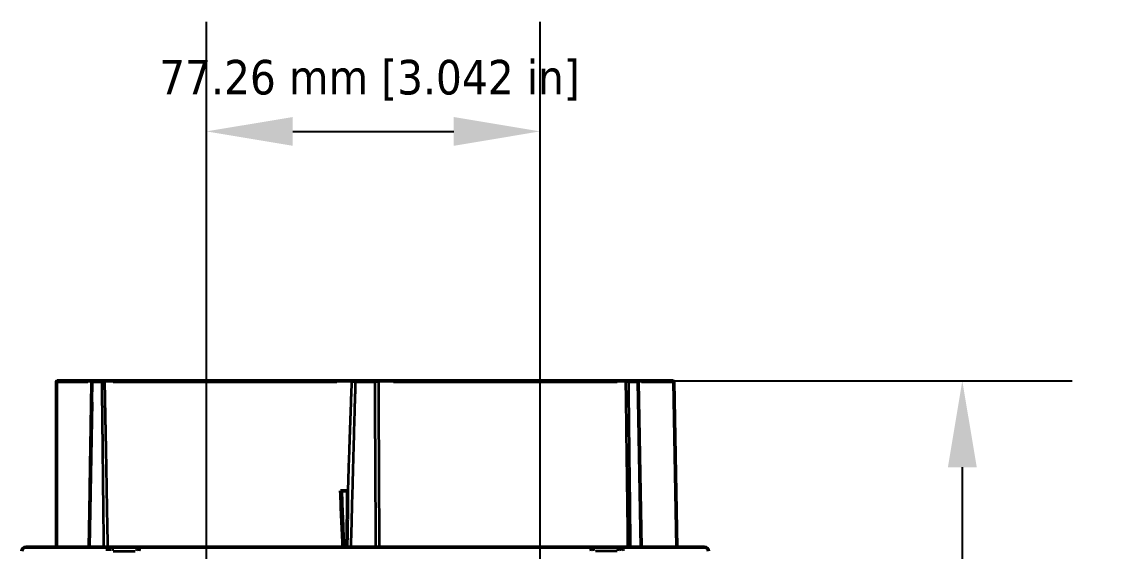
# Model space of a CAD drawing. Header units: millimetres. Extents: x 40 to 2195, y 40 to 1687.
# Drawn here: x 1658.4 to 1910.2, y 1008 to 1130.6 of the extents above; entities that cross this region are included whole.
import ezdxf

# ---------------------------------------------------------------- set-up
doc = ezdxf.new("R2010")
doc.units = ezdxf.units.MM
doc.header["$LTSCALE"] = 8
for name, color, linetype, lineweight in [('Dimension (ISO)', 7, 'Continuous', 25), ('Visible (ISO)', 7, 'Continuous', 50), ('Visible Narrow (ISO)', 7, 'Continuous', 35)]:
    doc.layers.add(name, color=color, linetype=linetype, lineweight=lineweight)
doc.styles.add('Note Text (ANSI)', font='tahoma.ttf')
doc.dimstyles.new('Default (ISO)', dxfattribs={"dimscale": 8, "dimtxt": 1, "dimasz": 2.5, "dimexe": 3.175, "dimexo": 0, "dimgap": 0.762, "dimtad": 1, "dimrnd": 1e-08, "dimzin": 0, "dimdsep": 46, "dimtxsty": 'Note Text (ANSI)', "dimcen": 0.09, "dimdle": 10, "dimclrd": 1, "dimclre": 1, "dimclrt": 1, "dimazin": 0, "dimtfac": 3.5052, "dimtmove": 0, "dimatfit": 3, "dimfxl": 1, "dimtolj": 1, "dimtzin": 0, "dimlwd": -1, "dimlwe": -1, "dimarcsym": 0})

# ---------------------------------------------------------------- blocks, each defined once
blk = doc.blocks.new('*D12')
at = {"layer": 'Defpoints', "color": 0, "transparency": 16777216}
for p in [(1778.42, 1105.22), (1701.16, 772.26), (1778.42, 772.26)]:
    blk.add_point(p, dxfattribs=at)
at = {"layer": 'Dimension (ISO)', "color": 1, "transparency": 16777216}
for p, q in [((1701.16, 772.26), (1701.16, 1130.62)), ((1778.42, 772.26), (1778.42, 1130.62)), ((1721.16, 1105.22), (1758.42, 1105.22))]:
    blk.add_line(p, q, dxfattribs=at)
for points in [[(1721.16, 1108.55), (1721.16, 1101.88), (1701.16, 1105.22)], [(1758.42, 1108.55), (1758.42, 1101.88), (1778.42, 1105.22)]]:
    blk.add_solid(points, dxfattribs=at)
at = {"layer": 'Dimension (ISO)', "color": 1, "transparency": 16777216, "insert": (1690.21, 1121.78), "char_height": 8, "attachment_point": 1, "style": 'Note Text (ANSI)'}
blk.add_mtext('\\A1;77.26 mm [3.042 in]', dxfattribs=at)
blk = doc.blocks.new('*D13')
at = {"layer": 'Defpoints', "color": 0, "transparency": 16777216}
for p in [(1798.04, 1047.44), (1780.25, 847.94), (1876.18, 847.94)]:
    blk.add_point(p, dxfattribs=at)
at = {"layer": 'Dimension (ISO)', "color": 1, "transparency": 16777216}
for p, q in [((1798.04, 1047.44), (1901.58, 1047.44)), ((1876.18, 1027.44), (1876.18, 867.94)), ((1780.25, 847.94), (1901.58, 847.94))]:
    blk.add_line(p, q, dxfattribs=at)
for points in [[(1872.85, 1027.44), (1879.52, 1027.44), (1876.18, 1047.44)], [(1872.85, 867.94), (1879.52, 867.94), (1876.18, 847.94)]]:
    blk.add_solid(points, dxfattribs=at)
at = {"layer": 'Dimension (ISO)', "color": 1, "transparency": 16777216, "insert": (1859.62, 895.45), "char_height": 8, "attachment_point": 1, "rotation": 90, "style": 'Note Text (ANSI)'}
blk.add_mtext('\\A1;199.50 mm [7.854 in]', dxfattribs=at)

msp = doc.modelspace()

# ---------------------------------------------------------------- linework, layer by layer
at = {"layer": 'Visible (ISO)'}
for p, q in [((1666.413, 1008.94), (1666.413, 1047.24)), ((1666.613, 1047.44), (1674.656, 1047.44)), ((1674.904, 1047.44), (1677.084, 1047.44)), ((1677.794, 1047.44), (1734.775, 1047.44)), ((1735.733, 1047.44), (1740.089, 1047.44)), ((1741.043, 1047.44), (1798.039, 1047.44)), ((1798.746, 1047.44), (1800.923, 1047.44)), ((1800.923, 1047.44), (1809.217, 1047.44)), ((1801.123, 1047.244), (1801.792, 1008.94)), ((1809.417, 1047.244), (1810.085, 1008.94)), ((1674.62, 1042.475), (1674.034, 1008.94)), ((1732.208, 1021.94), (1732.413, 1021.94)), ((1733.829, 1021.94), (1732.413, 1021.94)), ((1733.829, 1020.256), (1733.829, 1021.94)), ((1659.391, 1008.94), (1678.802, 1008.94)), ((1680.037, 1008.94), (1678.803, 1008.94)), ((1680.037, 1008.94), (1685.576, 1008.94)), ((1686.224, 1008.94), (1685.582, 1008.94)), ((1789.602, 1008.94), (1686.224, 1008.94)), ((1789.602, 1008.94), (1790.245, 1008.94)), ((1795.79, 1008.94), (1790.25, 1008.94)), ((1795.79, 1008.94), (1797.023, 1008.94)), ((1816.435, 1008.94), (1797.024, 1008.94))]:
    msp.add_line(p, q, dxfattribs=at)
for centre, radius, start, end in [((1666.613, 1047.24), 0.2, 90, 180), ((1800.923, 1047.24), 0.2, 1, 90), ((1809.217, 1047.24), 0.2, 1, 90), ((1659.391, 1007.94), 1, 90, 178.72983), ((1816.435, 1007.94), 1, 1.27017, 90)]:
    msp.add_arc(centre, radius, start, end, dxfattribs=at)
for points, knots in [([(1674.904, 1047.44), (1674.9, 1047.44), (1674.846, 1047.44), (1674.728, 1047.44), (1674.656, 1047.44)], [0.00000002, 0.00000002, 0.00000002, 0.00000002, 0.5, 1, 1, 1, 1]), ([(1741.043, 1047.44), (1740.874, 1047.44), (1740.545, 1047.44), (1740.237, 1047.44), (1740.089, 1047.44)], [0.00000001, 0.00000001, 0.00000001, 0.00000001, 0.5, 1, 1, 1, 1]), ([(1798.746, 1047.44), (1798.601, 1047.44), (1798.34, 1047.44), (1798.13, 1047.44), (1798.039, 1047.44)], [0.00000001, 0.00000001, 0.00000001, 0.00000001, 0.5, 1, 1, 1, 1]), ([(1732.777, 1008.94), (1732.683, 1011.005), (1732.59, 1013.084), (1732.498, 1015.176), (1732.4, 1017.415), (1732.303, 1019.67), (1732.208, 1021.94)], [0.35504089, 0.35504089, 0.35504089, 0.35504089, 0.66666667, 0.66666667, 0.66666667, 1, 1, 1, 1]), ([(1732.916, 1008.94), (1732.834, 1010.979), (1732.664, 1015.284), (1732.499, 1019.643), (1732.413, 1021.94)], [0.36333012, 0.36333012, 0.36333012, 0.36333012, 0.66666667, 1, 1, 1, 1]), ([(1733.669, 1008.94), (1733.674, 1009.173), (1733.684, 1009.7), (1733.698, 1010.476), (1733.712, 1011.264), (1733.725, 1011.999), (1733.737, 1012.682), (1733.748, 1013.317), (1733.757, 1013.907), (1733.766, 1014.454), (1733.774, 1014.963), (1733.781, 1015.434), (1733.788, 1015.873), (1733.794, 1016.281), (1733.799, 1016.662), (1733.803, 1017.018), (1733.807, 1017.352), (1733.811, 1017.666), (1733.814, 1017.961), (1733.817, 1018.238), (1733.82, 1018.498), (1733.822, 1018.741), (1733.824, 1018.971), (1733.825, 1019.186), (1733.827, 1019.389), (1733.828, 1019.581), (1733.828, 1019.762), (1733.829, 1019.935), (1733.829, 1020.099), (1733.829, 1020.204), (1733.829, 1020.256)], [0.18363291, 0.18363291, 0.18363291, 0.18363291, 0.20588235, 0.23529412, 0.26470588, 0.29411765, 0.32352941, 0.35294118, 0.38235294, 0.41176471, 0.44117647, 0.47058824, 0.5, 0.52941176, 0.55882353, 0.58823529, 0.61764706, 0.64705882, 0.67647059, 0.70588235, 0.73529412, 0.76470588, 0.79411765, 0.82352941, 0.85294118, 0.88235294, 0.91176471, 0.94117647, 0.97058824, 1, 1, 1, 1])]:
    msp.add_open_spline(points, degree=3, knots=knots, dxfattribs=at)
for points in [[(1677.794, 1047.44), (1677.693, 1047.44), (1677.465, 1047.44), (1677.214, 1047.44), (1677.084, 1047.44)], [(1735.733, 1047.44), (1735.585, 1047.44), (1735.278, 1047.44), (1734.947, 1047.44), (1734.775, 1047.44)]]:
    msp.add_open_spline(points, degree=3, dxfattribs=at)
at = {"layer": 'Visible Narrow (ISO)'}
for p, q in [((1666.434, 1047.24), (1673.706, 1047.24)), ((1674.716, 1047.244), (1676.781, 1047.244)), ((1679.538, 1047.24), (1731.346, 1047.24)), ((1735.637, 1047.244), (1735.637, 1047.244)), ((1735.848, 1047.244), (1739.974, 1047.244)), ((1740.185, 1047.244), (1740.184, 1047.244)), ((1740.98, 1047.244), (1740.976, 1047.244)), ((1744.474, 1047.244), (1796.295, 1047.244)), ((1799.054, 1047.244), (1801.117, 1047.244)), ((1801.917, 1047.244), (1809.395, 1047.244)), ((1679.562, 1007.968), (1684.617, 1007.968)), ((1796.264, 1007.968), (1791.209, 1007.968))]:
    msp.add_line(p, q, dxfattribs=at)
for centre, major_axis, ratio, start_param, end_param in [((1674.656, 1047.24), (0, 0.2), 0.887191, 0.0785398, 1.4922565), ((1672.702, 1047.241), (2.003, 0.004), 0.0035189, 5.8263195, 6.2360544), ((1674.904, 1047.24), (0.003, 0.2), 0.9997038, 0.0946436, 1.4931041), ((1677.084, 1047.24), (0, 0.2), 0.520937, 0.0776672, 1.4756759), ((1675.936, 1047.241), (-2.004, 0.004), 0.0033357, 3.7320154, 4.1415696), ((1677.794, 1047.24), (0, 0.2), 0.8431811, 0.0785896, 1.4922591), ((1734.775, 1047.24), (0, 0.2), 0.0440094, 0.0785398, 1.4922565), ((1735.733, 1047.24), (0, 0.2), 0.4787671, 0.0769517, 1.4756258), ((1740.089, 1047.24), (0, 0.2), 0.4778413, 4.8075094, 6.2055182), ((1741.044, 1047.24), (0, 0.2), 0.0446942, 1.5533053, 1.5533531), ((1741.043, 1047.24), (0, 0.2), 0.043902, 4.8075315, 6.2058334), ((1798.039, 1047.24), (0, 0.2), 0.8432395, 4.8075094, 6.2055182), ((1798.746, 1047.24), (0, 0.2), 0.5218363, 4.8075355, 6.2058902), ((1678.803, 1007.94), (0, 1), 0.7527812, 0.0786482, 1.4712605), ((1678.803, 1007.94), (0, 1), 0.1249832, 0.0776014, 1.474497), ((1680.037, 1007.94), (0, 1), 0.7417449, 0.0771612, 1.4659669), ((1685.582, 1007.94), (0, 1), 0.6706817, 0.0771562, 1.4659679), ((1686.224, 1007.94), (0, 1), 0.9921588, 0.0776044, 1.4744966), ((1686.224, 1007.94), (0, 1), 0.6582708, 0.0774312, 1.471196), ((1789.602, 1007.94), (0, 1), 0.6582708, 4.8119893, 6.2057541), ((1789.602, 1007.94), (0, 1), 0.9921588, 4.8086887, 6.2055809), ((1790.245, 1007.94), (0, 1), 0.6706817, 4.8172167, 6.2060291), ((1795.79, 1007.94), (0, 1), 0.7417449, 4.8172185, 6.2060241), ((1797.023, 1007.94), (0, 1), 0.1249832, 4.8086883, 6.2055839), ((1797.023, 1007.94), (0, 1), 0.7527812, 4.8119248, 6.2045371)]:
    msp.add_ellipse(centre, major_axis=major_axis, ratio=ratio, start_param=start_param, end_param=end_param, dxfattribs=at)
for points, knots in [([(1674.479, 1047.24), (1674.455, 1045.92), (1674.431, 1044.538), (1674.407, 1043.096), (1674.382, 1041.654), (1674.357, 1040.154), (1674.331, 1038.583), (1674.305, 1037.012), (1674.279, 1035.369), (1674.252, 1033.652), (1674.225, 1031.934), (1674.197, 1030.142), (1674.169, 1028.27), (1674.141, 1026.399), (1674.112, 1024.448), (1674.083, 1022.42), (1674.053, 1020.392), (1674.023, 1018.285), (1673.993, 1016.099), (1673.962, 1013.912), (1673.931, 1011.645), (1673.899, 1009.287), (1673.898, 1009.172), (1673.896, 1009.056), (1673.895, 1008.94)], [0, 0, 0, 0, 0.125, 0.125, 0.125, 0.25, 0.25, 0.25, 0.375, 0.375, 0.375, 0.5, 0.5, 0.5, 0.625, 0.625, 0.625, 0.75, 0.75, 0.75, 0.875, 0.875, 0.875, 0.88111076, 0.88111076, 0.88111076, 0.88111076]), ([(1674.704, 1047.244), (1674.696, 1046.796), (1674.688, 1046.342), (1674.664, 1044.979), (1674.647, 1044.052), (1674.627, 1042.892), (1674.623, 1042.684), (1674.62, 1042.475)], [0, 0, 0, 0, 0.04236827, 0.04236827, 0.125, 0.125, 0.14293036, 0.14293036, 0.14293036, 0.14293036]), ([(1677.414, 1008.94), (1677.414, 1008.958), (1677.414, 1008.975), (1677.413, 1008.992), (1677.389, 1011.237), (1677.366, 1013.368), (1677.344, 1015.406), (1677.322, 1017.443), (1677.301, 1019.386), (1677.28, 1021.244), (1677.26, 1023.102), (1677.24, 1024.873), (1677.221, 1026.568), (1677.202, 1028.263), (1677.184, 1029.882), (1677.167, 1031.432), (1677.149, 1032.982), (1677.132, 1034.464), (1677.116, 1035.885), (1677.099, 1037.307), (1677.083, 1038.668), (1677.068, 1039.975), (1677.052, 1041.282), (1677.037, 1042.536), (1677.023, 1043.746), (1677.008, 1044.956), (1676.994, 1046.124), (1676.98, 1047.244)], [0.11026611, 0.11026611, 0.11026611, 0.11026611, 0.11111111, 0.11111111, 0.11111111, 0.22222222, 0.22222222, 0.22222222, 0.33333333, 0.33333333, 0.33333333, 0.44444444, 0.44444444, 0.44444444, 0.55555556, 0.55555556, 0.55555556, 0.66666667, 0.66666667, 0.66666667, 0.77777778, 0.77777778, 0.77777778, 0.88888889, 0.88888889, 0.88888889, 1, 1, 1, 1]), ([(1678.328, 1008.94), (1678.328, 1008.962), (1678.327, 1008.983), (1678.29, 1011.248), (1678.254, 1013.378), (1678.184, 1017.45), (1678.15, 1019.392), (1678.085, 1023.106), (1678.054, 1024.876), (1677.993, 1028.265), (1677.963, 1029.883), (1677.906, 1032.982), (1677.878, 1034.464), (1677.824, 1037.306), (1677.798, 1038.666), (1677.746, 1041.28), (1677.722, 1042.533), (1677.673, 1044.953), (1677.649, 1046.12), (1677.626, 1047.24)], [0.11006136, 0.11006136, 0.11006136, 0.11006136, 0.11111111, 0.11111111, 0.22222222, 0.22222222, 0.33333333, 0.33333333, 0.44444444, 0.44444444, 0.55555556, 0.55555556, 0.66666667, 0.66666667, 0.77777778, 0.77777778, 0.88888889, 0.88888889, 1, 1, 1, 1]), ([(1734.766, 1047.24), (1734.721, 1046.052), (1734.674, 1044.816), (1734.626, 1043.534), (1734.578, 1042.253), (1734.53, 1040.926), (1734.48, 1039.546), (1734.43, 1038.165), (1734.379, 1036.732), (1734.327, 1035.242), (1734.275, 1033.753), (1734.222, 1032.207), (1734.168, 1030.601), (1734.114, 1028.996), (1734.058, 1027.332), (1734.002, 1025.608), (1733.945, 1023.884), (1733.888, 1022.1), (1733.829, 1020.256)], [0, 0, 0, 0, 0.16666667, 0.16666667, 0.16666667, 0.33333333, 0.33333333, 0.33333333, 0.5, 0.5, 0.5, 0.66666667, 0.66666667, 0.66666667, 0.83333333, 0.83333333, 0.83333333, 1, 1, 1, 1]), ([(1735.637, 1047.244), (1735.596, 1045.89), (1735.554, 1044.474), (1735.51, 1042.998), (1735.467, 1041.522), (1735.422, 1039.988), (1735.376, 1038.382), (1735.33, 1036.776), (1735.282, 1035.099), (1735.233, 1033.347), (1735.184, 1031.595), (1735.134, 1029.768), (1735.082, 1027.862), (1735.03, 1025.957), (1734.977, 1023.973), (1734.922, 1021.914), (1734.867, 1019.854), (1734.811, 1017.719), (1734.753, 1015.506), (1734.699, 1013.394), (1734.642, 1011.212), (1734.585, 1008.94)], [0, 0, 0, 0, 0.125, 0.125, 0.125, 0.25, 0.25, 0.25, 0.375, 0.375, 0.375, 0.5, 0.5, 0.5, 0.625, 0.625, 0.625, 0.75, 0.75, 0.75, 0.86925489, 0.86925489, 0.86925489, 0.86925489]), ([(1735.637, 1047.244), (1735.503, 1047.243), (1735.219, 1047.242), (1734.917, 1047.241), (1734.766, 1047.24)], [0.0000001, 0.0000001, 0.0000001, 0.0000001, 0.5, 1, 1, 1, 1]), ([(1740.402, 1008.94), (1740.4, 1009.356), (1740.398, 1009.772), (1740.395, 1010.189), (1740.393, 1010.695), (1740.39, 1011.202), (1740.387, 1011.71), (1740.367, 1015.358), (1740.346, 1019.059), (1740.324, 1022.857), (1740.319, 1023.857), (1740.313, 1024.865), (1740.307, 1025.88), (1740.291, 1028.719), (1740.275, 1031.621), (1740.258, 1034.61), (1740.242, 1037.32), (1740.226, 1040.101), (1740.21, 1042.947), (1740.201, 1044.363), (1740.193, 1045.796), (1740.184, 1047.244)], [0.18648307, 0.18648307, 0.18648307, 0.18648307, 0.21516516, 0.21516516, 0.21516516, 0.25, 0.25, 0.25, 0.5, 0.5, 0.5, 0.56583003, 0.56583003, 0.56583003, 0.75, 0.75, 0.75, 0.91693612, 0.91693612, 0.91693612, 1, 1, 1, 1]), ([(1741.228, 1008.94), (1741.224, 1009.86), (1741.22, 1010.784), (1741.216, 1011.71), (1741.199, 1015.358), (1741.183, 1019.059), (1741.165, 1022.857), (1741.148, 1026.656), (1741.13, 1030.553), (1741.111, 1034.61), (1741.092, 1038.668), (1741.073, 1042.886), (1741.052, 1047.244)], [0.18648307, 0.18648307, 0.18648307, 0.18648307, 0.25, 0.25, 0.25, 0.5, 0.5, 0.5, 0.75, 0.75, 0.75, 1, 1, 1, 1]), ([(1798.208, 1047.244), (1798.252, 1043.712), (1798.298, 1040.113), (1798.344, 1036.462), (1798.39, 1032.812), (1798.437, 1029.111), (1798.485, 1025.309), (1798.533, 1021.507), (1798.582, 1017.603), (1798.634, 1013.547), (1798.653, 1012.033), (1798.673, 1010.497), (1798.692, 1008.94)], [0, 0, 0, 0, 0.25, 0.25, 0.25, 0.5, 0.5, 0.5, 0.75, 0.75, 0.75, 0.84336372, 0.84336372, 0.84336372, 0.84336372]), ([(1798.85, 1047.244), (1798.891, 1043.712), (1798.933, 1040.113), (1798.975, 1036.462), (1799.017, 1032.812), (1799.06, 1029.111), (1799.105, 1025.309), (1799.149, 1021.507), (1799.195, 1017.603), (1799.243, 1013.547), (1799.26, 1012.033), (1799.278, 1010.497), (1799.297, 1008.94)], [0, 0, 0, 0, 0.25, 0.25, 0.25, 0.5, 0.5, 0.5, 0.75, 0.75, 0.75, 0.84336372, 0.84336372, 0.84336372, 0.84336372])]:
    msp.add_open_spline(points, degree=3, knots=knots, dxfattribs=at)
for points in [[(1741.052, 1047.244), (1740.901, 1047.244), (1740.599, 1047.244), (1740.317, 1047.244), (1740.184, 1047.244)], [(1798.85, 1047.244), (1798.721, 1047.244), (1798.48, 1047.244), (1798.289, 1047.244), (1798.208, 1047.244)]]:
    msp.add_open_spline(points, degree=3, dxfattribs=at)

# ---------------------------------------------------------------- dimensions: what is measured, and where the dimension line sits
at = {"layer": 'Dimension (ISO)', "color": 1, "true_color": 0xff0000}
for base, p1, p2, angle, text, picture, middle in [((1778.421, 1105.216), (1701.164, 772.256), (1778.421, 772.256), 180, '<> mm [3.042 in]', '*D12', (1739.792, 1105.216)), ((1876.184, 847.94), (1798.039, 1047.44), (1780.247, 847.94), 90, '<> mm [7.854 in]', '*D13', (1876.184, 947.69))]:
    dim = msp.add_linear_dim(base=base, p1=p1, p2=p2, angle=angle, text=text, dimstyle='Default (ISO)', override={"dimgap": 0.762, "dimdec": 2, "dimpost": '', "dimtol": 0, "dimlim": 0, "dimtp": 0, "dimtm": 0, "dimtdec": 2, "dimtofl": 0, "dimatfit": 1}, dxfattribs=at)
    dim.commit()
    dim.dimension.update_dxf_attribs({"geometry": picture, "text_midpoint": middle, "dimtype": 160})

doc.saveas('drawing.dxf')
